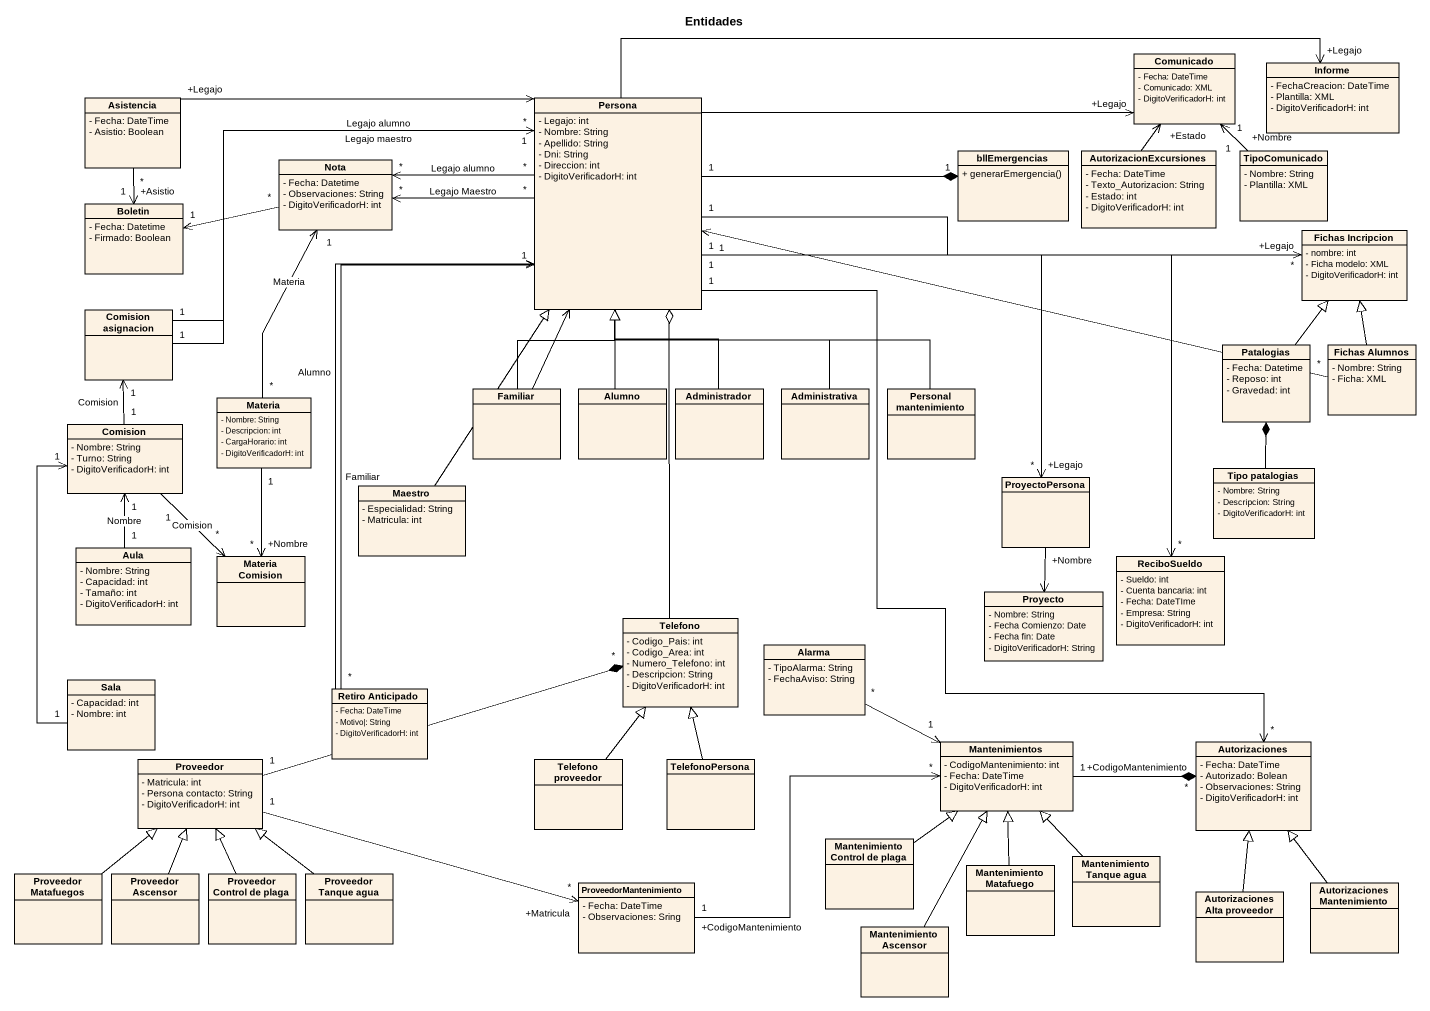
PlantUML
@startuml
title Entidades
hide circle
hide empty members
skinparam classAttributeIconSize 0
class Comunicado {
  - Fecha: DateTime
  - Comunicado: XML
  - DigitoVerificadorH: int
}
class Informe {
  - FechaCreacion: DateTime
  - Plantilla: XML
  - DigitoVerificadorH: int
}
class Asistencia {
  - Fecha: DateTime
  - Asistio: Boolean
}
class Persona {
  - Legajo: int
  - Nombre: String
  - Apellido: String
  - Dni: String
  - Direccion: int
  - DigitoVerificadorH: int
}
class bllEmergencias {
  + generarEmergencia()
}
class AutorizacionExcursiones {
  - Fecha: DateTime
  - Texto_Autorizacion: String
  - Estado: int
  - DigitoVerificadorH: int
}
class TipoComunicado {
  - Nombre: String
  - Plantilla: XML
}
class Nota {
  - Fecha: Datetime
  - Observaciones: String
  - DigitoVerificadorH: int
}
class Boletin {
  - Fecha: Datetime
  - Firmado: Boolean
}
class "Fichas Incripcion" as Fichas_Incripcion {
  - nombre: int
  - Ficha modelo: XML
  - DigitoVerificadorH: int
}
class "Comision asignacion" as Comision_asignacion
class Patalogias {
  - Fecha: Datetime
  - Reposo: int
  - Gravedad: int
}
class "Fichas Alumnos" as Fichas_Alumnos {
  - Nombre: String
  - Ficha: XML
}
class Familiar
class Alumno
class Administrador
class Administrativa
class "Personal mantenimiento" as Personal_mantenimiento
class Comision {
  - Nombre: String
  - Turno: String
  - DigitoVerificadorH: int
}
class Materia {
  - Nombre: String
  - Descripcion: int
  - CargaHorario: int
  - DigitoVerificadorH: int
}
class "Tipo patalogias" as Tipo_patalogias {
  - Nombre: String
  - Descripcion: String
  - DigitoVerificadorH: int
}
class Maestro {
  - Especialidad: String
  - Matricula: int
}
class ProyectoPersona
class Aula {
  - Nombre: String
  - Capacidad: int
  - Tamaño: int
  - DigitoVerificadorH: int
}
class "Materia Comision" as Materia_Comision
class Proyecto {
  - Nombre: String
  - Fecha Comienzo: Date
  - Fecha fin: Date
  - DigitoVerificadorH: String
}
class ReciboSueldo {
  - Sueldo: int
  - Cuenta bancaria: int
  - Fecha: DateTIme
  - Empresa: String
  - DigitoVerificadorH: int
}
class Telefono {
  - Codigo_Pais: int
  - Codigo_Area: int
  - Numero_Telefono: int
  - Descripcion: String
  - DigitoVerificadorH: int
}
class Alarma {
  - TipoAlarma: String
  - FechaAviso: String
}
class Sala {
  - Capacidad: int
  - Nombre: int
}
class "Retiro Anticipado" as Retiro_Anticipado {
  - Fecha: DateTime
  - Motivo|: String
  - DigitoVerificadorH: int
}
class Mantenimientos {
  - CodigoMantenimiento: int
  - Fecha: DateTime
  - DigitoVerificadorH: int
}
class Autorizaciones {
  - Fecha: DateTime
  - Autorizado: Bolean
  - Observaciones: String
  - DigitoVerificadorH: int
}
class Proveedor {
  - Matricula: int
  - Persona contacto: String
  - DigitoVerificadorH: int
}
class "Telefono proveedor" as Telefono_proveedor
class TelefonoPersona
class "Mantenimiento Control de plaga" as Mantenimiento_Control_de
class "Mantenimiento Matafuego" as Mantenimiento_Matafuego
class "Mantenimiento Tanque agua" as Mantenimiento_Tanque_agua
class "Proveedor Matafuegos" as Proveedor_Matafuegos
class "Proveedor Ascensor" as Proveedor_Ascensor
class "Proveedor Control de plaga" as Proveedor_Control_de_plaga
class "Proveedor Tanque agua" as Proveedor_Tanque_agua
class ProveedorMantenimiento {
  - Fecha: DateTime
  - Observaciones: Sring
}
class "Autorizaciones Alta proveedor" as Autorizaciones_Alta
class "Autorizaciones Mantenimiento" as Autorizaciones_Mantenimiento
class "Mantenimiento Ascensor" as Mantenimiento_Ascensor
Comunicado "+Legajo" <-left- Persona
Informe "+Legajo" <-left- Persona
Asistencia "+Legajo" -right-> Persona
Asistencia "*" --> "+Asistio\n1" Boletin
Persona "1" -right-* "1" bllEmergencias
Persona "*" -left-> "*" Nota : Legajo alumno
Persona "*" -left-> "*" Nota : Legajo Maestro
Persona "1" -right-> "+Legajo\n*" Fichas_Incripcion
Persona "*" <-left- "1" Comision_asignacion : Legajo alumno
Persona "1" <-left- "1" Comision_asignacion : Legajo maestro
Persona "1" --> "+Legajo\n*" ProyectoPersona
Persona "1" --> "*" ReciboSueldo
Persona "1" --> "*" Autorizaciones
AutorizacionExcursiones -up-> "+Estado" Comunicado
TipoComunicado "1" -up-> "+Nombre\n1" Comunicado
Nota "*" -left-> "1" Boletin
Patalogias -up-|> Fichas_Incripcion
Fichas_Alumnos "*" -left-> "1" Persona
Fichas_Alumnos -up-|> Fichas_Incripcion
Familiar -up-> Persona
Familiar -up-|> Persona
Alumno -up-|> Persona
Administrador -up-|> Persona
Administrativa -up-|> Persona
Personal_mantenimiento -up-|> Persona
Comision "1" -up-> "1" Comision_asignacion : Comision
Comision "1" --> "*" Materia_Comision : Comision
Materia "*" -up-> "1" Nota : Materia
Materia "1" --> "+Nombre\n*" Materia_Comision
Tipo_patalogias -up-* Patalogias
Maestro -up-|> Persona
ProyectoPersona "+Nombre" --> Proyecto
Aula "1" -up-> "1" Comision : Nombre
Telefono -up-o Persona
Alarma "*" -right-> "1" Mantenimientos
Sala "1" -up-> "1" Comision
Retiro_Anticipado -up-> Persona : Alumno
Retiro_Anticipado "*" -up-> "1" Persona : Familiar
Mantenimientos "1" -right-* "+CodigoMantenimiento\n*" Autorizaciones
Proveedor "1" -right-* "*" Telefono
Proveedor "1" -right-> "+Matricula\n*" ProveedorMantenimiento
Telefono_proveedor -up-|> Telefono
TelefonoPersona -up-|> Telefono
Mantenimiento_Control_de -up-|> Mantenimientos
Mantenimiento_Matafuego -up-|> Mantenimientos
Mantenimiento_Tanque_agua -up-|> Mantenimientos
Proveedor_Matafuegos -up-|> Proveedor
Proveedor_Ascensor -up-|> Proveedor
Proveedor_Control_de_plaga -up-|> Proveedor
Proveedor_Tanque_agua -up-|> Proveedor
ProveedorMantenimiento "+CodigoMantenimiento\n1" -right-> "*" Mantenimientos
Autorizaciones_Alta -up-|> Autorizaciones
Autorizaciones_Mantenimiento -up-|> Autorizaciones
Mantenimiento_Ascensor -up-|> Mantenimientos
@enduml
